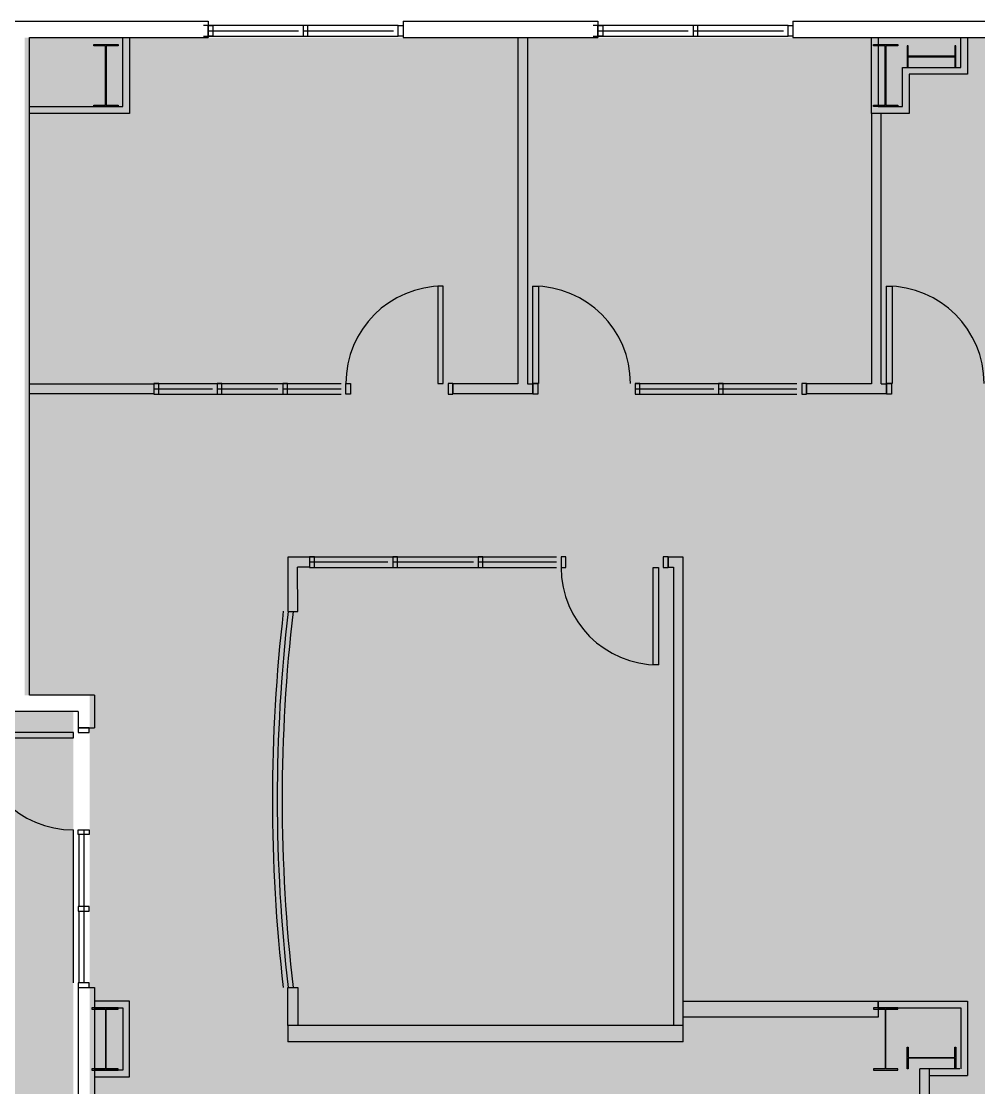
# Model space of a CAD drawing. Header units: inches. Extents: x 69173478 to 69175804, y 27696061 to 27697563.
# Drawn here: x 69174896.5 to 69175250.2, y 27697034.8 to 27697428.8 of the extents above; entities that cross this region are included whole.
import ezdxf

# ---------------------------------------------------------------- set-up
doc = ezdxf.new("R2010")
doc.units = ezdxf.units.IN
doc.header["$LTSCALE"] = 0.5
doc.header["$MEASUREMENT"] = 0
for name, color, linetype in [('A-DOOR', 2, 'Continuous'), ('A-FLOR', 3, 'Continuous'), ('A-GLAZ', 1, 'Continuous'), ('A-WALL', 5, 'Continuous'), ('Rooms-Category-Color', 7, 'Continuous'), ('Rooms-College-Color', 7, 'Continuous'), ('Rooms-Department-Color', 7, 'Continuous'), ('Rooms-Division-Color', 7, 'Continuous')]:
    doc.layers.add(name, color=color, linetype=linetype)

msp = doc.modelspace()

# ---------------------------------------------------------------- hatches: boundary and pattern name
at = {"layer": 'Rooms-Category-Color', "true_color": 0xfa9ba3}
msp.add_hatch(color=241, dxfattribs=at).paths.add_polyline_path([(69174897.78, 27697422.84), (69175469.78, 27697422.84), (69175469.78, 27697302.84), (69175509.78, 27697302.84), (69175509.78, 27696558.84), (69175533.78, 27696558.84), (69175533.78, 27696498.84), (69175509.78, 27696498.84), (69175509.78, 27696336.84), (69175533.78, 27696336.84), (69175533.78, 27696210.84), (69174384.78, 27696210.84), (69174384.78, 27696228.84), (69174363.69, 27696228.84), (69174363.69, 27696526.84), (69174345.78, 27696526.84), (69174345.78, 27696558.84), (69174651.78, 27696558.84), (69174651.78, 27696630.84), (69174862.78, 27696630.84), (69174862.78, 27696660.84), (69174915.78, 27696660.84), (69174915.78, 27696558.84), (69175252.78, 27696558.84), (69175252.78, 27696783.84), (69175218.11, 27696783.84), (69175218.11, 27696846.84), (69175218.78, 27696846.84), (69175218.78, 27696855.84), (69175164.28, 27696855.84), (69175164.28, 27696875.13), (69175102.28, 27696875.13), (69175102.28, 27696969.84), (69174921.78, 27696969.84), (69174921.78, 27697179.84), (69174897.78, 27697179.84)])
at = {"layer": 'Rooms-Category-Color', "true_color": 0xadadad}
h = msp.add_hatch(color=253, dxfattribs=at)
edge = h.paths.add_edge_path()
edge.add_line((69175214.11, 27696783.84), (69175214.11, 27696846.84))
edge.add_line((69175214.11, 27696846.84), (69175212.78, 27696846.84))
edge.add_line((69175212.78, 27696846.84), (69175212.78, 27696849.84))
edge.add_line((69175212.78, 27696849.84), (69175158.28, 27696849.84))
edge.add_line((69175158.28, 27696849.84), (69175158.28, 27696869.13))
edge.add_line((69175158.28, 27696869.13), (69175102.28, 27696869.13))
edge.add_line((69175102.28, 27696869.13), (69175102.28, 27696849.84))
edge.add_line((69175102.28, 27696849.84), (69174936.28, 27696849.84))
edge.add_line((69174936.28, 27696849.84), (69174936.28, 27696963.84))
edge.add_line((69174936.28, 27696963.84), (69174915.78, 27696963.84))
edge.add_line((69174915.78, 27696963.84), (69174915.78, 27697173.84))
edge.add_line((69174915.78, 27697173.84), (69174891.78, 27697173.84))
edge.add_line((69174891.78, 27697173.84), (69174891.78, 27697258.84))
edge.add_line((69174891.78, 27697258.84), (69174675.78, 27697258.84))
edge.add_line((69174675.78, 27697258.84), (69174675.78, 27697173.84))
edge.add_line((69174675.78, 27697173.84), (69174651.78, 27697173.84))
edge.add_line((69174651.78, 27697173.84), (69174651.78, 27697038.84))
edge.add_line((69174651.78, 27697038.84), (69174797.7, 27697038.84))
edge.add_arc((69174479.43, 27696890.84), 351, -24.939, 24.939, ccw=False)
edge.add_line((69174797.7, 27696742.84), (69174716.78, 27696742.84))
edge.add_line((69174716.78, 27696742.84), (69174716.78, 27696959.47))
edge.add_line((69174716.78, 27696959.47), (69174730.78, 27696959.47))
edge.add_line((69174730.78, 27696959.47), (69174730.78, 27696899.14))
edge.add_line((69174730.78, 27696899.14), (69174788.78, 27696868.32))
edge.add_line((69174788.78, 27696868.32), (69174788.78, 27697015.72))
edge.add_line((69174788.78, 27697015.72), (69174658.78, 27697015.72))
edge.add_line((69174658.78, 27697015.72), (69174658.78, 27696742.84))
edge.add_line((69174658.78, 27696742.84), (69174651.78, 27696742.84))
edge.add_line((69174651.78, 27696742.84), (69174651.78, 27696708.09))
edge.add_line((69174651.78, 27696708.09), (69174631.78, 27696708.09))
edge.add_line((69174631.78, 27696708.09), (69174631.78, 27696641.09))
edge.add_line((69174631.78, 27696641.09), (69174633.78, 27696641.09))
edge.add_line((69174633.78, 27696641.09), (69174633.78, 27696636.84))
edge.add_line((69174633.78, 27696636.84), (69174856.78, 27696636.84))
edge.add_line((69174856.78, 27696636.84), (69174856.78, 27696666.84))
edge.add_line((69174856.78, 27696666.84), (69174915.78, 27696666.84))
edge.add_line((69174915.78, 27696666.84), (69174915.78, 27696783.84))
edge.add_line((69174915.78, 27696783.84), (69175214.11, 27696783.84))
at = {"layer": 'Rooms-College-Color', "true_color": 0xadadad}
msp.add_hatch(color=253, dxfattribs=at).paths.add_polyline_path([(69174897.78, 27697422.84), (69175469.78, 27697422.84), (69175469.78, 27697302.84), (69175509.78, 27697302.84), (69175509.78, 27696558.84), (69175533.78, 27696558.84), (69175533.78, 27696498.84), (69175509.78, 27696498.84), (69175509.78, 27696336.84), (69175533.78, 27696336.84), (69175533.78, 27696210.84), (69174384.78, 27696210.84), (69174384.78, 27696228.84), (69174363.69, 27696228.84), (69174363.69, 27696526.84), (69174345.78, 27696526.84), (69174345.78, 27696558.84), (69174651.78, 27696558.84), (69174651.78, 27696630.84), (69174862.78, 27696630.84), (69174862.78, 27696660.84), (69174915.78, 27696660.84), (69174915.78, 27696558.84), (69175252.78, 27696558.84), (69175252.78, 27696783.84), (69175218.11, 27696783.84), (69175218.11, 27696846.84), (69175218.78, 27696846.84), (69175218.78, 27696855.84), (69175164.28, 27696855.84), (69175164.28, 27696875.13), (69175102.28, 27696875.13), (69175102.28, 27696969.84), (69174921.78, 27696969.84), (69174921.78, 27697179.84), (69174897.78, 27697179.84)])
h = msp.add_hatch(color=253, dxfattribs=at)
edge = h.paths.add_edge_path()
edge.add_line((69175214.11, 27696783.84), (69175214.11, 27696846.84))
edge.add_line((69175214.11, 27696846.84), (69175212.78, 27696846.84))
edge.add_line((69175212.78, 27696846.84), (69175212.78, 27696849.84))
edge.add_line((69175212.78, 27696849.84), (69175158.28, 27696849.84))
edge.add_line((69175158.28, 27696849.84), (69175158.28, 27696869.13))
edge.add_line((69175158.28, 27696869.13), (69175102.28, 27696869.13))
edge.add_line((69175102.28, 27696869.13), (69175102.28, 27696849.84))
edge.add_line((69175102.28, 27696849.84), (69174936.28, 27696849.84))
edge.add_line((69174936.28, 27696849.84), (69174936.28, 27696963.84))
edge.add_line((69174936.28, 27696963.84), (69174915.78, 27696963.84))
edge.add_line((69174915.78, 27696963.84), (69174915.78, 27697173.84))
edge.add_line((69174915.78, 27697173.84), (69174891.78, 27697173.84))
edge.add_line((69174891.78, 27697173.84), (69174891.78, 27697258.84))
edge.add_line((69174891.78, 27697258.84), (69174675.78, 27697258.84))
edge.add_line((69174675.78, 27697258.84), (69174675.78, 27697173.84))
edge.add_line((69174675.78, 27697173.84), (69174651.78, 27697173.84))
edge.add_line((69174651.78, 27697173.84), (69174651.78, 27697038.84))
edge.add_line((69174651.78, 27697038.84), (69174797.7, 27697038.84))
edge.add_arc((69174479.43, 27696890.84), 351, -24.939, 24.939, ccw=False)
edge.add_line((69174797.7, 27696742.84), (69174716.78, 27696742.84))
edge.add_line((69174716.78, 27696742.84), (69174716.78, 27696959.47))
edge.add_line((69174716.78, 27696959.47), (69174730.78, 27696959.47))
edge.add_line((69174730.78, 27696959.47), (69174730.78, 27696899.14))
edge.add_line((69174730.78, 27696899.14), (69174788.78, 27696868.32))
edge.add_line((69174788.78, 27696868.32), (69174788.78, 27697015.72))
edge.add_line((69174788.78, 27697015.72), (69174658.78, 27697015.72))
edge.add_line((69174658.78, 27697015.72), (69174658.78, 27696742.84))
edge.add_line((69174658.78, 27696742.84), (69174651.78, 27696742.84))
edge.add_line((69174651.78, 27696742.84), (69174651.78, 27696708.09))
edge.add_line((69174651.78, 27696708.09), (69174631.78, 27696708.09))
edge.add_line((69174631.78, 27696708.09), (69174631.78, 27696641.09))
edge.add_line((69174631.78, 27696641.09), (69174633.78, 27696641.09))
edge.add_line((69174633.78, 27696641.09), (69174633.78, 27696636.84))
edge.add_line((69174633.78, 27696636.84), (69174856.78, 27696636.84))
edge.add_line((69174856.78, 27696636.84), (69174856.78, 27696666.84))
edge.add_line((69174856.78, 27696666.84), (69174915.78, 27696666.84))
edge.add_line((69174915.78, 27696666.84), (69174915.78, 27696783.84))
edge.add_line((69174915.78, 27696783.84), (69175214.11, 27696783.84))
at = {"layer": 'Rooms-Department-Color', "true_color": 0x80bc67}
msp.add_hatch(color=83, dxfattribs=at).paths.add_polyline_path([(69174897.78, 27697422.84), (69175469.78, 27697422.84), (69175469.78, 27697302.84), (69175509.78, 27697302.84), (69175509.78, 27696558.84), (69175533.78, 27696558.84), (69175533.78, 27696498.84), (69175509.78, 27696498.84), (69175509.78, 27696336.84), (69175533.78, 27696336.84), (69175533.78, 27696210.84), (69174384.78, 27696210.84), (69174384.78, 27696228.84), (69174363.69, 27696228.84), (69174363.69, 27696526.84), (69174345.78, 27696526.84), (69174345.78, 27696558.84), (69174651.78, 27696558.84), (69174651.78, 27696630.84), (69174862.78, 27696630.84), (69174862.78, 27696660.84), (69174915.78, 27696660.84), (69174915.78, 27696558.84), (69175252.78, 27696558.84), (69175252.78, 27696783.84), (69175218.11, 27696783.84), (69175218.11, 27696846.84), (69175218.78, 27696846.84), (69175218.78, 27696855.84), (69175164.28, 27696855.84), (69175164.28, 27696875.13), (69175102.28, 27696875.13), (69175102.28, 27696969.84), (69174921.78, 27696969.84), (69174921.78, 27697179.84), (69174897.78, 27697179.84)])
at = {"layer": 'Rooms-Department-Color', "true_color": 0xacacac}
h = msp.add_hatch(color=253, dxfattribs=at)
edge = h.paths.add_edge_path()
edge.add_line((69175214.11, 27696783.84), (69175214.11, 27696846.84))
edge.add_line((69175214.11, 27696846.84), (69175212.78, 27696846.84))
edge.add_line((69175212.78, 27696846.84), (69175212.78, 27696849.84))
edge.add_line((69175212.78, 27696849.84), (69175158.28, 27696849.84))
edge.add_line((69175158.28, 27696849.84), (69175158.28, 27696869.13))
edge.add_line((69175158.28, 27696869.13), (69175102.28, 27696869.13))
edge.add_line((69175102.28, 27696869.13), (69175102.28, 27696849.84))
edge.add_line((69175102.28, 27696849.84), (69174936.28, 27696849.84))
edge.add_line((69174936.28, 27696849.84), (69174936.28, 27696963.84))
edge.add_line((69174936.28, 27696963.84), (69174915.78, 27696963.84))
edge.add_line((69174915.78, 27696963.84), (69174915.78, 27697173.84))
edge.add_line((69174915.78, 27697173.84), (69174891.78, 27697173.84))
edge.add_line((69174891.78, 27697173.84), (69174891.78, 27697258.84))
edge.add_line((69174891.78, 27697258.84), (69174675.78, 27697258.84))
edge.add_line((69174675.78, 27697258.84), (69174675.78, 27697173.84))
edge.add_line((69174675.78, 27697173.84), (69174651.78, 27697173.84))
edge.add_line((69174651.78, 27697173.84), (69174651.78, 27697038.84))
edge.add_line((69174651.78, 27697038.84), (69174797.7, 27697038.84))
edge.add_arc((69174479.43, 27696890.84), 351, -24.939, 24.939, ccw=False)
edge.add_line((69174797.7, 27696742.84), (69174716.78, 27696742.84))
edge.add_line((69174716.78, 27696742.84), (69174716.78, 27696959.47))
edge.add_line((69174716.78, 27696959.47), (69174730.78, 27696959.47))
edge.add_line((69174730.78, 27696959.47), (69174730.78, 27696899.14))
edge.add_line((69174730.78, 27696899.14), (69174788.78, 27696868.32))
edge.add_line((69174788.78, 27696868.32), (69174788.78, 27697015.72))
edge.add_line((69174788.78, 27697015.72), (69174658.78, 27697015.72))
edge.add_line((69174658.78, 27697015.72), (69174658.78, 27696742.84))
edge.add_line((69174658.78, 27696742.84), (69174651.78, 27696742.84))
edge.add_line((69174651.78, 27696742.84), (69174651.78, 27696708.09))
edge.add_line((69174651.78, 27696708.09), (69174631.78, 27696708.09))
edge.add_line((69174631.78, 27696708.09), (69174631.78, 27696641.09))
edge.add_line((69174631.78, 27696641.09), (69174633.78, 27696641.09))
edge.add_line((69174633.78, 27696641.09), (69174633.78, 27696636.84))
edge.add_line((69174633.78, 27696636.84), (69174856.78, 27696636.84))
edge.add_line((69174856.78, 27696636.84), (69174856.78, 27696666.84))
edge.add_line((69174856.78, 27696666.84), (69174915.78, 27696666.84))
edge.add_line((69174915.78, 27696666.84), (69174915.78, 27696783.84))
edge.add_line((69174915.78, 27696783.84), (69175214.11, 27696783.84))
at = {"layer": 'Rooms-Division-Color', "true_color": 0x80bc67}
msp.add_hatch(color=83, dxfattribs=at).paths.add_polyline_path([(69174897.78, 27697422.84), (69175469.78, 27697422.84), (69175469.78, 27697302.84), (69175509.78, 27697302.84), (69175509.78, 27696558.84), (69175533.78, 27696558.84), (69175533.78, 27696498.84), (69175509.78, 27696498.84), (69175509.78, 27696336.84), (69175533.78, 27696336.84), (69175533.78, 27696210.84), (69174384.78, 27696210.84), (69174384.78, 27696228.84), (69174363.69, 27696228.84), (69174363.69, 27696526.84), (69174345.78, 27696526.84), (69174345.78, 27696558.84), (69174651.78, 27696558.84), (69174651.78, 27696630.84), (69174862.78, 27696630.84), (69174862.78, 27696660.84), (69174915.78, 27696660.84), (69174915.78, 27696558.84), (69175252.78, 27696558.84), (69175252.78, 27696783.84), (69175218.11, 27696783.84), (69175218.11, 27696846.84), (69175218.78, 27696846.84), (69175218.78, 27696855.84), (69175164.28, 27696855.84), (69175164.28, 27696875.13), (69175102.28, 27696875.13), (69175102.28, 27696969.84), (69174921.78, 27696969.84), (69174921.78, 27697179.84), (69174897.78, 27697179.84)])
at = {"layer": 'Rooms-Division-Color', "true_color": 0xadadad}
h = msp.add_hatch(color=253, dxfattribs=at)
edge = h.paths.add_edge_path()
edge.add_line((69175214.11, 27696783.84), (69175214.11, 27696846.84))
edge.add_line((69175214.11, 27696846.84), (69175212.78, 27696846.84))
edge.add_line((69175212.78, 27696846.84), (69175212.78, 27696849.84))
edge.add_line((69175212.78, 27696849.84), (69175158.28, 27696849.84))
edge.add_line((69175158.28, 27696849.84), (69175158.28, 27696869.13))
edge.add_line((69175158.28, 27696869.13), (69175102.28, 27696869.13))
edge.add_line((69175102.28, 27696869.13), (69175102.28, 27696849.84))
edge.add_line((69175102.28, 27696849.84), (69174936.28, 27696849.84))
edge.add_line((69174936.28, 27696849.84), (69174936.28, 27696963.84))
edge.add_line((69174936.28, 27696963.84), (69174915.78, 27696963.84))
edge.add_line((69174915.78, 27696963.84), (69174915.78, 27697173.84))
edge.add_line((69174915.78, 27697173.84), (69174891.78, 27697173.84))
edge.add_line((69174891.78, 27697173.84), (69174891.78, 27697258.84))
edge.add_line((69174891.78, 27697258.84), (69174675.78, 27697258.84))
edge.add_line((69174675.78, 27697258.84), (69174675.78, 27697173.84))
edge.add_line((69174675.78, 27697173.84), (69174651.78, 27697173.84))
edge.add_line((69174651.78, 27697173.84), (69174651.78, 27697038.84))
edge.add_line((69174651.78, 27697038.84), (69174797.7, 27697038.84))
edge.add_arc((69174479.43, 27696890.84), 351, -24.939, 24.939, ccw=False)
edge.add_line((69174797.7, 27696742.84), (69174716.78, 27696742.84))
edge.add_line((69174716.78, 27696742.84), (69174716.78, 27696959.47))
edge.add_line((69174716.78, 27696959.47), (69174730.78, 27696959.47))
edge.add_line((69174730.78, 27696959.47), (69174730.78, 27696899.14))
edge.add_line((69174730.78, 27696899.14), (69174788.78, 27696868.32))
edge.add_line((69174788.78, 27696868.32), (69174788.78, 27697015.72))
edge.add_line((69174788.78, 27697015.72), (69174658.78, 27697015.72))
edge.add_line((69174658.78, 27697015.72), (69174658.78, 27696742.84))
edge.add_line((69174658.78, 27696742.84), (69174651.78, 27696742.84))
edge.add_line((69174651.78, 27696742.84), (69174651.78, 27696708.09))
edge.add_line((69174651.78, 27696708.09), (69174631.78, 27696708.09))
edge.add_line((69174631.78, 27696708.09), (69174631.78, 27696641.09))
edge.add_line((69174631.78, 27696641.09), (69174633.78, 27696641.09))
edge.add_line((69174633.78, 27696641.09), (69174633.78, 27696636.84))
edge.add_line((69174633.78, 27696636.84), (69174856.78, 27696636.84))
edge.add_line((69174856.78, 27696636.84), (69174856.78, 27696666.84))
edge.add_line((69174856.78, 27696666.84), (69174915.78, 27696666.84))
edge.add_line((69174915.78, 27696666.84), (69174915.78, 27696783.84))
edge.add_line((69174915.78, 27696783.84), (69175214.11, 27696783.84))

# ---------------------------------------------------------------- linework, layer by layer
at = {"layer": 'A-DOOR'}
for p, q in [((69175123.28, 27697295.03), (69175183.03, 27697295.03)), ((69175123.28, 27697291.03), (69175183.03, 27697291.03))]:
    msp.add_line(p, q, dxfattribs=at)
for points in [[(69175052.41, 27697295.03), (69175052.41, 27697331.03), (69175050.41, 27697331.03), (69175050.41, 27697295.03)], [(69175085.53, 27697295.03), (69175085.53, 27697331.03), (69175087.53, 27697331.03), (69175087.53, 27697295.03)], [(69175216.16, 27697295.03), (69175216.16, 27697331.03), (69175218.16, 27697331.03), (69175218.16, 27697295.03)], [(69175131.91, 27697227.03), (69175131.91, 27697191.03), (69175129.91, 27697191.03), (69175129.91, 27697227.03)], [(69174915.78, 27697166.09), (69174879.78, 27697166.09), (69174879.78, 27697164.09), (69174915.78, 27697164.09)]]:
    msp.add_lwpolyline(points, close=True, dxfattribs=at)
for centre, start, end in [((69175052.41, 27697295.03), 90, 180), ((69175085.53, 27697295.03), 0, 90), ((69175216.16, 27697295.03), 0, 90), ((69175131.91, 27697227.03), 180, 270), ((69174915.78, 27697166.09), 180, 270)]:
    msp.add_arc(centre, 36, start, end, dxfattribs=at)
at = {"layer": 'A-FLOR'}
for points in [[(69174927.66, 27697397.84), (69174927.66, 27697419.84), (69174923.28, 27697419.84), (69174923.28, 27697420.34), (69174932.28, 27697420.34), (69174932.28, 27697419.84), (69174927.91, 27697419.84), (69174927.91, 27697397.84), (69174932.28, 27697397.84), (69174932.28, 27697397.34), (69174923.28, 27697397.34), (69174923.28, 27697397.84)], [(69175215.66, 27697397.84), (69175215.66, 27697419.84), (69175211.28, 27697419.84), (69175211.28, 27697420.34), (69175220.28, 27697420.34), (69175220.28, 27697419.84), (69175215.91, 27697419.84), (69175215.91, 27697397.84), (69175220.28, 27697397.84), (69175220.28, 27697397.34), (69175211.28, 27697397.34), (69175211.28, 27697397.84)], [(69175224.16, 27697415.75), (69175241.41, 27697415.75), (69175241.41, 27697411.84), (69175241.78, 27697411.84), (69175241.78, 27697419.84), (69175241.41, 27697419.84), (69175241.41, 27697415.94), (69175224.16, 27697415.94), (69175224.16, 27697419.84), (69175223.78, 27697419.84), (69175223.78, 27697411.84), (69175224.16, 27697411.84)], [(69174927.66, 27697063.84), (69174927.66, 27697041.84), (69174922.54, 27697041.84), (69174922.54, 27697041.34), (69174932.28, 27697041.34), (69174932.28, 27697041.84), (69174927.91, 27697041.84), (69174927.91, 27697063.84), (69174932.28, 27697063.84), (69174932.28, 27697064.34), (69174922.54, 27697064.34), (69174922.54, 27697063.84)], [(69175215.66, 27697063.84), (69175215.66, 27697041.84), (69175211.28, 27697041.84), (69175211.28, 27697041.34), (69175220.28, 27697041.34), (69175220.28, 27697041.84), (69175215.91, 27697041.84), (69175215.91, 27697063.84), (69175220.28, 27697063.84), (69175220.28, 27697064.34), (69175211.28, 27697064.34), (69175211.28, 27697063.84)], [(69175224.16, 27697045.94), (69175241.41, 27697045.94), (69175241.41, 27697049.84), (69175241.78, 27697049.84), (69175241.78, 27697041.84), (69175241.41, 27697041.84), (69175241.41, 27697045.75), (69175224.16, 27697045.75), (69175224.16, 27697041.84), (69175223.78, 27697041.84), (69175223.78, 27697049.84), (69175224.16, 27697049.84)]]:
    msp.add_lwpolyline(points, close=True, dxfattribs=at)
at = {"layer": 'A-GLAZ'}
for p, q in [((69175035.78, 27697427.34), (69174963.78, 27697427.34)), ((69174965.53, 27697425.34), (69174998.91, 27697425.34)), ((69175000.66, 27697425.34), (69175034.03, 27697425.34)), ((69175179.78, 27697427.34), (69175107.78, 27697427.34)), ((69175109.53, 27697425.34), (69175142.91, 27697425.34)), ((69175144.66, 27697425.34), (69175178.03, 27697425.34)), ((69174963.78, 27697423.34), (69175035.78, 27697423.34)), ((69175107.78, 27697423.34), (69175179.78, 27697423.34)), ((69174945.53, 27697295.03), (69175014.66, 27697295.03)), ((69174945.53, 27697293.03), (69174967.12, 27697293.03)), ((69174945.53, 27697291.03), (69175014.66, 27697291.03)), ((69174968.87, 27697293.03), (69174991.32, 27697293.03)), ((69174993.07, 27697293.03), (69175014.66, 27697293.03)), ((69175123.28, 27697293.03), (69175152.27, 27697293.03)), ((69175154.02, 27697293.03), (69175183.03, 27697293.03)), ((69175003.03, 27697231.03), (69175094.16, 27697231.03)), ((69175031.95, 27697229.03), (69175003.03, 27697229.03)), ((69175063.5, 27697229.03), (69175033.7, 27697229.03)), ((69175094.16, 27697229.03), (69175065.25, 27697229.03)), ((69175003.03, 27697227.03), (69175094.16, 27697227.03)), ((69174915.78, 27697073.59), (69174915.78, 27697130.09)), ((69174919.78, 27697073.59), (69174919.78, 27697130.09)), ((69174917.78, 27697128.34), (69174917.78, 27697101.84)), ((69174917.78, 27697100.09), (69174917.78, 27697073.59))]:
    msp.add_line(p, q, dxfattribs=at)
for centre, radius, start, end in [((69175592.91, 27697141.24), 603.63, 173.37837, 186.60151), ((69175592.88, 27697141.34), 601.81, 173.36843, 186.63157), ((69175592.87, 27697141.34), 600, 173.34831, 186.65169)]:
    msp.add_arc(centre, radius, start, end, dxfattribs=at)
at = {"layer": 'A-WALL'}
for p, q in [((69174893.53, 27697428.84), (69174965.53, 27697428.84)), ((69174965.53, 27697428.84), (69174965.53, 27697422.84)), ((69175037.53, 27697428.84), (69175037.53, 27697422.84)), ((69175037.53, 27697428.84), (69175109.53, 27697428.84)), ((69175109.53, 27697428.84), (69175109.53, 27697422.84)), ((69175181.53, 27697428.84), (69175181.53, 27697422.84)), ((69175181.53, 27697428.84), (69175253.53, 27697428.84)), ((69174899.53, 27697422.84), (69174965.53, 27697422.84)), ((69174899.53, 27697179.84), (69174899.53, 27697422.84)), ((69174934.03, 27697397.34), (69174934.03, 27697422.84)), ((69174936.53, 27697422.84), (69174936.53, 27697394.84)), ((69175037.53, 27697422.84), (69175109.53, 27697422.84)), ((69175079.91, 27697422.84), (69175079.91, 27697294.84)), ((69175083.53, 27697422.84), (69175083.53, 27697294.84)), ((69175181.53, 27697422.84), (69175253.53, 27697422.84)), ((69175210.53, 27697394.84), (69175210.53, 27697422.84)), ((69175213.03, 27697422.84), (69175213.03, 27697397.34)), ((69175243.53, 27697411.84), (69175243.53, 27697422.84)), ((69175243.53, 27697422.84), (69175246.03, 27697422.84)), ((69175246.03, 27697422.84), (69175246.03, 27697409.34)), ((69175222.03, 27697397.34), (69175222.03, 27697411.84)), ((69175222.03, 27697411.84), (69175243.53, 27697411.84)), ((69175246.03, 27697409.34), (69175224.53, 27697409.34)), ((69175224.53, 27697409.34), (69175224.53, 27697394.84)), ((69174899.53, 27697397.34), (69174934.03, 27697397.34)), ((69175213.03, 27697397.34), (69175222.03, 27697397.34)), ((69174936.53, 27697394.84), (69174899.53, 27697394.84)), ((69175224.53, 27697394.84), (69175210.53, 27697394.84)), ((69175210.53, 27697394.84), (69175210.53, 27697294.84)), ((69175214.16, 27697294.84), (69175214.16, 27697394.84)), ((69174899.53, 27697294.84), (69174945.53, 27697294.84)), ((69174945.53, 27697294.84), (69174945.53, 27697291.22)), ((69175079.91, 27697294.84), (69175055.91, 27697294.84)), ((69175055.91, 27697294.84), (69175055.91, 27697291.22)), ((69175083.53, 27697294.84), (69175085.53, 27697294.84)), ((69175085.53, 27697294.84), (69175085.53, 27697291.22)), ((69175210.53, 27697294.84), (69175186.53, 27697294.84)), ((69175186.53, 27697294.84), (69175186.53, 27697291.22)), ((69175214.16, 27697294.84), (69175216.16, 27697294.84)), ((69175216.16, 27697294.84), (69175216.16, 27697291.22)), ((69174945.53, 27697291.22), (69174899.53, 27697291.22)), ((69175085.53, 27697291.22), (69175055.91, 27697291.22)), ((69175216.16, 27697291.22), (69175186.53, 27697291.22)), ((69174995.03, 27697230.84), (69174995.03, 27697210.84)), ((69175003.03, 27697230.84), (69174995.03, 27697230.84)), ((69175003.03, 27697230.84), (69175003.03, 27697227.22)), ((69175141.03, 27697230.84), (69175135.41, 27697230.84)), ((69175135.41, 27697230.84), (69175135.41, 27697227.22)), ((69175141.03, 27697051.84), (69175141.03, 27697230.84)), ((69174998.66, 27697210.84), (69174998.53, 27697227.2)), ((69175003.03, 27697227.2), (69174998.56, 27697227.2)), ((69175135.41, 27697227.22), (69175137.41, 27697227.22)), ((69175137.41, 27697227.22), (69175137.41, 27697057.84)), ((69174995.03, 27697210.84), (69174998.66, 27697210.84)), ((69174923.53, 27697179.84), (69174899.53, 27697179.84)), ((69174923.53, 27697179.84), (69174923.53, 27697167.84)), ((69174917.53, 27697173.84), (69174893.53, 27697173.84)), ((69174917.53, 27697173.84), (69174917.53, 27697167.84)), ((69174917.53, 27697167.84), (69174923.53, 27697167.84)), ((69174917.53, 27697071.84), (69174917.53, 27696963.84)), ((69174917.53, 27697071.84), (69174923.53, 27697071.84)), ((69174923.53, 27697071.84), (69174923.53, 27696969.84)), ((69174995.03, 27697057.84), (69174995.03, 27697071.84)), ((69174995.03, 27697071.84), (69174998.66, 27697071.84)), ((69174998.66, 27697071.84), (69174998.66, 27697057.84)), ((69174936.53, 27697066.84), (69174923.53, 27697066.84)), ((69174936.53, 27697038.84), (69174936.53, 27697066.84)), ((69175141.03, 27697060.84), (69175141.03, 27697066.84)), ((69175141.03, 27697066.84), (69175213.03, 27697066.84)), ((69175213.03, 27697064.34), (69175213.03, 27697066.84)), ((69175213.03, 27697066.84), (69175246.03, 27697066.84)), ((69175213.03, 27697066.84), (69175213.03, 27697060.84)), ((69175246.03, 27697066.84), (69175246.03, 27697039.34)), ((69174923.53, 27697064.34), (69174934.03, 27697064.34)), ((69174934.03, 27697064.34), (69174934.03, 27697041.34)), ((69175213.03, 27697064.34), (69175243.53, 27697064.34)), ((69175243.53, 27697064.34), (69175243.53, 27697041.84)), ((69175213.03, 27697060.84), (69175141.03, 27697060.84)), ((69175141.03, 27697057.84), (69174995.03, 27697057.84)), ((69174995.03, 27697057.84), (69174995.03, 27697051.84)), ((69175141.03, 27697051.84), (69174995.03, 27697051.84)), ((69174934.03, 27697041.34), (69174923.53, 27697041.34)), ((69174923.53, 27697041.34), (69174923.53, 27697038.84)), ((69174923.53, 27697038.84), (69174936.53, 27697038.84)), ((69175243.16, 27697041.84), (69175228.41, 27697041.84)), ((69175228.41, 27696969.84), (69175228.41, 27697041.84)), ((69175232.03, 27696969.84), (69175232.03, 27697041.84)), ((69175232.03, 27697039.34), (69175246.03, 27697039.34))]:
    msp.add_line(p, q, dxfattribs=at)
for points in [[(69174967.28, 27697423.34), (69174965.53, 27697423.34), (69174965.53, 27697427.34), (69174967.28, 27697427.34)], [(69175000.66, 27697423.34), (69175002.41, 27697423.34), (69175002.41, 27697427.34), (69175000.66, 27697427.34)], [(69175037.53, 27697423.34), (69175035.78, 27697423.34), (69175035.78, 27697427.34), (69175037.53, 27697427.34)], [(69175111.28, 27697423.34), (69175109.53, 27697423.34), (69175109.53, 27697427.34), (69175111.28, 27697427.34)], [(69175144.66, 27697423.34), (69175146.41, 27697423.34), (69175146.41, 27697427.34), (69175144.66, 27697427.34)], [(69175181.53, 27697423.34), (69175179.78, 27697423.34), (69175179.78, 27697427.34), (69175181.53, 27697427.34)], [(69174945.53, 27697291.03), (69174947.28, 27697291.03), (69174947.28, 27697295.03), (69174945.53, 27697295.03)], [(69174968.87, 27697291.03), (69174970.62, 27697291.03), (69174970.62, 27697295.03), (69174968.87, 27697295.03)], [(69174993.07, 27697291.03), (69174994.82, 27697291.03), (69174994.82, 27697295.03), (69174993.07, 27697295.03)], [(69175018.16, 27697291.03), (69175016.41, 27697291.03), (69175016.41, 27697295.03), (69175018.16, 27697295.03)], [(69175054.16, 27697291.03), (69175055.91, 27697291.03), (69175055.91, 27697295.03), (69175054.16, 27697295.03)], [(69175087.28, 27697291.03), (69175085.53, 27697291.03), (69175085.53, 27697295.03), (69175087.28, 27697295.03)], [(69175123.28, 27697291.03), (69175125.03, 27697291.03), (69175125.03, 27697295.03), (69175123.28, 27697295.03)], [(69175154.02, 27697291.03), (69175155.77, 27697291.03), (69175155.77, 27697295.03), (69175154.02, 27697295.03)], [(69175184.78, 27697291.03), (69175186.53, 27697291.03), (69175186.53, 27697295.03), (69175184.78, 27697295.03)], [(69175217.91, 27697291.03), (69175216.16, 27697291.03), (69175216.16, 27697295.03), (69175217.91, 27697295.03)], [(69175003.03, 27697227.03), (69175004.78, 27697227.03), (69175004.78, 27697231.03), (69175003.03, 27697231.03)], [(69175033.7, 27697227.03), (69175035.45, 27697227.03), (69175035.45, 27697231.03), (69175033.7, 27697231.03)], [(69175065.25, 27697227.03), (69175067, 27697227.03), (69175067, 27697231.03), (69175065.25, 27697231.03)], [(69175095.91, 27697227.03), (69175097.66, 27697227.03), (69175097.66, 27697231.03), (69175095.91, 27697231.03)], [(69175133.66, 27697227.03), (69175135.41, 27697227.03), (69175135.41, 27697231.03), (69175133.66, 27697231.03)], [(69174921.53, 27697166.09), (69174921.53, 27697167.84), (69174917.53, 27697167.84), (69174917.53, 27697166.09)], [(69174921.53, 27697130.09), (69174921.53, 27697128.34), (69174917.53, 27697128.34), (69174917.53, 27697130.09)], [(69174921.53, 27697100.09), (69174921.53, 27697101.84), (69174917.53, 27697101.84), (69174917.53, 27697100.09)], [(69174921.53, 27697071.84), (69174921.53, 27697073.59), (69174917.53, 27697073.59), (69174917.53, 27697071.84)]]:
    msp.add_lwpolyline(points, close=True, dxfattribs=at)

doc.saveas('drawing.dxf')
